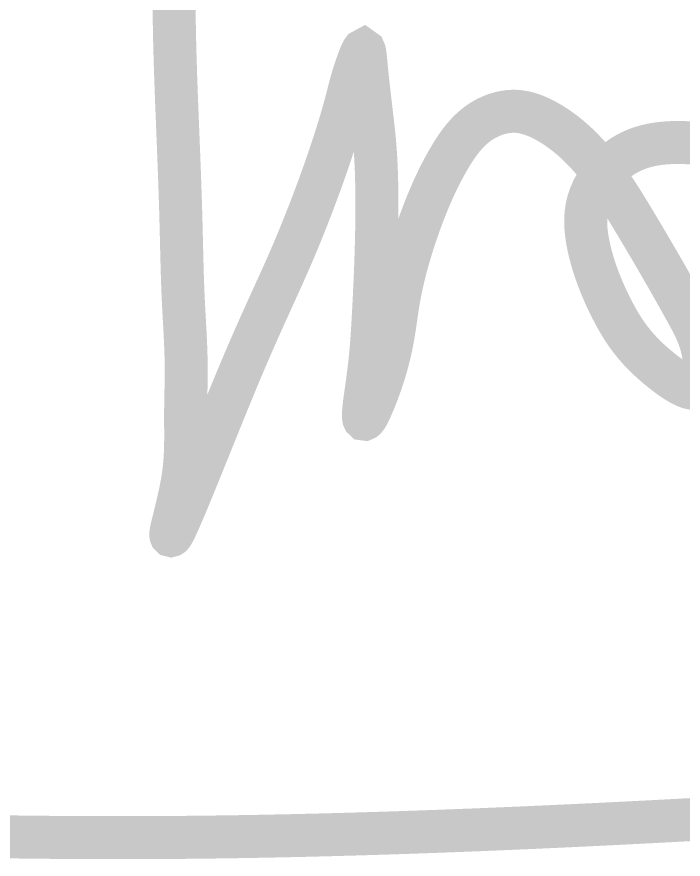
# Model space of a CAD drawing. Header units: millimetres. Extents: x 19378 to 228036, y -611253 to -527887.
# Drawn here: x 143913 to 144734, y -581820 to -580783 of the extents above; entities that cross this region are included whole.
import ezdxf
from ezdxf.enums import TextEntityAlignment as Align

# ---------------------------------------------------------------- set-up
doc = ezdxf.new("R2010")
doc.units = ezdxf.units.MM
doc.header["$MEASUREMENT"] = 0
for name, color, linetype, lineweight in [('ISO', 153, 'Continuous', 13), ('LC ISO', 153, 'Continuous', 13), ('LC Net thay', 7, 'Continuous', 25), ('LC Text1', 3, 'Continuous', 20)]:
    doc.layers.add(name, color=color, linetype=linetype, lineweight=lineweight)
doc.styles.add('Khungten', font='VHAVAN_1.TTF', dxfattribs={"width": 0.9, "height": 5000})
doc.styles.add('Title', font='VHBLACK_1.TTF', dxfattribs={"width": 0.8})

# ---------------------------------------------------------------- blocks, each defined once
blk = doc.blocks.new('Mr. Giang')
at = {"layer": 'LC ISO', "const_width": 50}
for points in [[(1070.586075097532, 783.186456926567), (1070.595811034813, 781.346837280066), (1070.606626464385, 779.5072391408798), (1070.618528374591, 777.6676739677389), (1070.631523753775, 775.8281532194012), (1070.645619590279, 773.9886883546551), (1070.660822872455, 772.1492908322437), (1070.677140588637, 770.309972110927), (1070.694579727175, 768.470743649463), (1070.713147276411, 766.6316169066108), (1070.732850224693, 764.7926033411575), (1070.753695560361, 762.9537144118333), (1070.775690271759, 761.114961577397), (1070.798841347235, 759.2763562966359), (1070.823155775134, 757.4379100283088), (1070.848640543795, 755.599634231145), (1070.875302641564, 753.7615403639336), (1070.903149056791, 751.9236398854312), (1070.932186777812, 750.0859442543838), (1070.962422792972, 748.2484649295643), (1070.993864090626, 746.4112133697445), (1071.026517659102, 744.5742010336562), (1071.065129779749, 742.48564476971), (1071.095486737871, 740.9009381552678), (1071.131793457254, 739.0646967241544), (1071.16929127281, 737.228710560461), (1071.207960801116, 735.3929751310473), (1071.247782658755, 733.5574859027581), (1071.288737462306, 731.7222383424676), (1071.330805828351, 729.8872279170198), (1071.37396837347, 728.0524500932747), (1071.418205714239, 726.2179003380775), (1071.463498467243, 724.3835741183016), (1071.509827249059, 722.5494669007774), (1071.55717267627, 720.7155741523788), (1071.605515365453, 718.8818913399659), (1071.654835933187, 717.0484139303685), (1071.705114996056, 715.2151373904605), (1071.756333170638, 713.3820571870867), (1071.808471073515, 711.5491687871213), (1071.861509321261, 709.7164676573948), (1071.915428530465, 707.8839492647805), (1071.970209317697, 706.0516090761103), (1072.025832299544, 704.2194425582709), (1072.082278092586, 702.3874451781078), (1072.139527313399, 700.555612402452), (1072.197560578567, 698.7239396981909), (1072.256358504671, 696.892422532155), (1072.315901708285, 695.0610563712191), (1072.376170805991, 693.2298366822133), (1072.437146414373, 691.3987589320259), (1072.498809150007, 689.567818587487), (1072.561139629477, 687.7370111154557), (1072.624118469357, 685.9063319827931), (1072.687726286236, 684.0757766563568), (1072.751943696686, 682.2453406029922), (1072.816751317287, 680.415019289545), (1072.882129764625, 678.5848081829024), (1072.948059655274, 676.7547027498961), (1073.01452160582, 674.924698457384), (1073.08149623284, 673.0947907722266), (1073.148964152911, 671.2649751612687), (1073.216905982614, 669.43524709137), (1073.285302338537, 667.6056020294029), (1073.354133837252, 665.7760354421996), (1073.423381095341, 663.9465427966184), (1073.49302472938, 662.1171195595196), (1073.56304535596, 660.287761197761), (1073.633423591648, 658.4584631781897), (1073.704140053032, 656.6292209676637), (1073.775175356693, 654.8000300330425), (1073.846510119208, 652.9708858411857), (1073.918124957152, 651.1417838589241), (1073.990000487115, 649.3127195531456), (1074.062117325673, 647.4836883906805), (1074.134456089402, 645.6546858383886), (1074.206997394887, 643.8257073631439), (1074.279721858709, 641.996748431776), (1074.35261009744, 640.167804511146), (1074.425642727671, 638.3388710681254), (1074.498800365973, 636.5099435695465), (1074.572063628933, 634.6810174822824), (1074.645413133124, 632.8520882731787), (1074.718829495129, 631.0231514090799), (1074.792293331533, 629.1942023568738), (1074.865785258909, 627.3652365833768), (1074.939285893841, 625.5362495554775), (1075.012775852906, 623.7072367400069), (1075.086235752688, 621.8781936038374), (1075.159646209765, 620.0491156138146), (1075.232987840717, 618.2199982367836), (1075.30624126212, 616.3908369396188), (1075.37938709056, 614.561627189164), (1075.433558396687, 613.2048687848576), (1075.525280605547, 610.9030455179984), (1075.59799773226, 609.0736695298781), (1075.67054449534, 607.2442359480806), (1075.742908048596, 605.4147442213061), (1075.815075545819, 603.585193798227), (1075.887034140819, 601.7555841275282), (1075.958770987402, 599.9259146579391), (1076.030273239368, 598.0961848381164), (1076.101528050516, 596.2663941167621), (1076.172522574651, 594.4365419425753), (1076.243243965579, 592.6066277642419), (1076.313679377104, 590.7766510304621), (1076.383815963022, 588.9466111899083), (1076.453640877143, 587.1165076913094), (1076.523141273267, 585.2863399833216), (1076.592304305196, 583.4561075146462), (1076.661117126738, 581.6258097339971), (1076.72956689169, 579.7954460900326), (1076.797640753858, 577.9650160314811), (1076.865325867043, 576.1345190069999), (1076.932609385051, 574.3039544653036), (1076.999478461681, 572.4733218550787), (1077.065920250739, 570.6426206250105), (1077.131921906031, 568.8118502238135), (1077.197470581354, 566.9810101001601), (1077.262553430513, 565.1500997027356), (1077.327157607312, 563.3191184802552), (1077.391270265553, 561.48806588139), (1077.454878559037, 559.6569413548557), (1077.517969641573, 557.8257443493221), (1077.58053066696, 555.9944743134906), (1077.642548789001, 554.1631306960621), (1077.704011161499, 552.3317129457218), (1077.764904938256, 550.5002205111409), (1077.82521727308, 548.6686528410494), (1077.884935319769, 546.8370093841183), (1077.944046232128, 545.0052895890332), (1078.002537163958, 543.1734929045102), (1078.060395269066, 541.3416187792191), (1078.117607701248, 539.5096666618621), (1078.174161614317, 537.6776360011377), (1078.230044162069, 535.8455262457328), (1078.285242498304, 534.0133368443194), (1078.339743776835, 532.1810672456254), (1078.393535151456, 530.3487168983236), (1078.446603775973, 528.5162852510994), (1078.498936804192, 526.6837717526672), (1078.550521389913, 524.851175851699), (1078.601344686941, 523.0184969968943), (1078.651393849075, 521.185734636955), (1078.70065603012, 519.3528882205514), (1078.748988406637, 517.5249145104675), (1078.796781313938, 515.6869427012898), (1078.843697794737, 513.8538525699084), (1078.889933837225, 512.0206962978757), (1078.935555452351, 510.1874833808434), (1078.980628651062, 508.3542233144034), (1079.025219444316, 506.5209255942048), (1079.069393843054, 504.6875997158562), (1079.113217858233, 502.8542551749919), (1079.156757500803, 501.0209014672483), (1079.200078781707, 499.1875480882327), (1079.243247711902, 497.3542045335802), (1079.286330302336, 495.5208802989122), (1079.32939256396, 493.6875848798647), (1079.372500507721, 491.8543277720443), (1079.41572014457, 490.0211184710873), (1079.459117485457, 488.1879664726296), (1079.502758541337, 486.3548812722764), (1079.546709323153, 484.5218723656803), (1079.591035841861, 482.6889492484314), (1079.635804108403, 480.8561214161822), (1079.681080133737, 479.0233983645526), (1079.726929928809, 477.1907895891495), (1079.77341950457, 475.3583045856236), (1079.820614871973, 473.5259528495957), (1079.868582041963, 471.6937438766876), (1079.917387025494, 469.8616871625204), (1079.967095833513, 468.02979220273), (1080.017774476972, 466.198068492923), (1080.069488966821, 464.3665255287501), (1080.122305314006, 462.535172805818), (1080.176289529483, 460.7040198197623), (1080.231507624198, 458.8730760662045), (1080.288025609105, 457.0423510407655), (1080.345909495149, 455.2118542390818), (1080.405225293284, 453.3815951567593), (1080.466039014458, 451.5515832894491), (1080.528416669622, 449.7218281327724), (1080.592424269726, 447.8923391823357), (1080.658127825717, 446.063125933775), (1080.725593348552, 444.2341978827258), (1080.794886849175, 442.4055645247954), (1080.866074338537, 440.5772353556341), (1080.93922182759, 438.7492198708335), (1081.014395327284, 436.9215275660592), (1081.091660848568, 435.0941679369027), (1081.17108440239, 433.2671504790007), (1081.252731999703, 431.4404846879887), (1081.336669651456, 429.6141800594731), (1081.398567414883, 428.2993099953827), (1081.511588186621, 425.9626744236214), (1081.602368835893, 424.1374272207591), (1081.69511003953, 422.3124627129592), (1081.78961747224, 420.4877393193614), (1081.88569680871, 418.6632154590649), (1081.983153723656, 416.8388495512228), (1082.081793891771, 415.0146000149626), (1082.181422987765, 413.1904252693942), (1082.281846686329, 411.3662837336457), (1082.382870662172, 409.5421338268566), (1082.484300589999, 407.7179339681671), (1082.585942144508, 405.8936425766747), (1082.687601000397, 404.0692180715205), (1082.789082832373, 402.2446188718303), (1082.890193315137, 400.4198033967446), (1082.990738123394, 398.5947300653743), (1083.09052293184, 396.7693572968611), (1083.189353415181, 394.943643510316), (1083.287035248117, 393.1175471248796), (1083.383374105352, 391.2910265596781), (1083.478175661585, 389.4640402338231), (1083.571245591518, 387.63654656647), (1083.662389569859, 385.8085039767296), (1083.751413271307, 383.9798708837426), (1083.838122370555, 382.1506057066076), (1083.922322542319, 380.3206668644921), (1084.003819461292, 378.4900127764797), (1084.082418802177, 376.6586018617405), (1084.157926239684, 374.8263925393844), (1084.230147448499, 372.9933432285252), (1084.298888103339, 371.1594123483017), (1084.363953878898, 369.3245583178556), (1084.425150449883, 367.4887395562974), (1084.48228349099, 365.6519144827543), (1084.535158676925, 363.8140415163663), (1084.583581682394, 361.9750790762591), (1084.627358182089, 360.1349855815454), (1084.666293850717, 358.2937194513652), (1084.700194362983, 356.451239104844), (1084.728865393583, 354.607502961109), (1084.752112617223, 352.7624694392853), (1084.774024479813, 350.3450275054157), (1084.781588143824, 349.0683594419683), (1084.787805103497, 347.2193960974397), (1084.788737870421, 345.3694460731695), (1084.784734397616, 343.5187499065548), (1084.77614263809, 341.6675481349816), (1084.763310544864, 339.8160812958624), (1084.746586070949, 337.9645899265959), (1084.726317169367, 336.1133145645951), (1084.702851793131, 334.262495747244), (1084.676537895253, 332.4123740119421), (1084.647723428757, 330.5631898961161), (1084.616756346647, 328.7151839371372), (1084.583984601949, 326.8685966724167), (1084.549756147673, 325.0236686393693), (1084.514418936838, 323.1806403753782), (1084.478320922455, 321.3397524178578), (1084.441810057544, 319.5012453041911), (1084.405234295115, 317.6653595717922), (1084.368941588194, 315.8323357580732), (1084.333279889785, 314.0024144004051), (1084.298597152914, 312.1758360362143), (1084.265241330587, 310.3528412029011), (1084.233560375826, 308.533670437848), (1084.203902241644, 306.7185642784694), (1084.176614881058, 304.9077632621634), (1084.152046247084, 303.1015079263435), (1084.130544292737, 301.3000388083935), (1084.11245697103, 299.5035964457127), (1084.09813223498, 297.7124213757141), (1084.087918037607, 295.926754135796), (1084.084389603327, 295.0138880592547), (1084.080691271696, 292.3724468221907), (1084.082978112117, 290.6030608053745), (1084.088401290539, 288.8380658952218), (1084.096357615329, 287.0768669155743), (1084.106243894842, 285.3188686902471), (1084.117456937437, 283.5634760430833), (1084.129393551471, 281.8100937978828), (1084.141450545304, 280.0581267785033), (1084.153024727298, 278.3069798087438), (1084.163512905808, 276.5560577124484), (1084.172311889188, 274.8047653134317), (1084.178818485806, 273.052507435521), (1084.18242950402, 271.2986889025601), (1084.18254175218, 269.5427145383495), (1084.17855203865, 267.783989166732), (1084.169857171792, 266.0219176115359), (1084.155853959961, 264.2559046965903), (1084.135939211514, 262.4853552456947), (1084.109509734813, 260.7096740827071), (1084.075962338217, 258.9282660314415), (1084.03469383008, 257.1405359157125), (1083.985101018765, 255.3458885593629), (1083.92658071263, 253.5437287862218), (1083.858529720033, 251.7334614201033), (1083.780344849331, 249.9144912848362), (1083.691422908884, 248.0862232042491), (1083.59116070705, 246.248062002171), (1083.478955052194, 244.3994125024296), (1083.354202752667, 242.5396795288404), (1083.216300616827, 240.6682679052466), (1083.064645453042, 238.7845824554611), (1082.898634069657, 236.8880280032999), (1082.717663275043, 234.9780093726193), (1082.521129877554, 233.0539313872341), (1082.308430685546, 231.115198870959), (1082.078962507378, 229.1612166476223), (1081.832122151413, 227.1913895410669), (1081.567306426012, 225.2051223751068), (1081.283912139526, 223.2018199735717), (1080.981336100314, 221.1808871602756), (1080.572569477845, 218.6128868013183), (1080.316371272905, 217.0840084217085), (1079.9543647927, 215.0097026074917), (1079.574478864103, 212.9220045664973), (1079.178242768714, 210.8241184053994), (1078.76718578812, 208.7192482308436), (1078.342837203925, 206.6105981495176), (1077.906726297723, 204.5013722680518), (1077.460382351111, 202.3947746931348), (1077.005334645681, 200.294009531412), (1076.543112463033, 198.2022808895424), (1076.075245084764, 196.1227928741996), (1075.603261792466, 194.0587495920292), (1075.128691867733, 192.0133551497054), (1074.653064592169, 189.9898136538866), (1074.177909247366, 187.9913292112475), (1073.70475511492, 186.0211059284181), (1073.23513147643, 184.0823479120868), (1072.770567613484, 182.1782592688995), (1072.312592807685, 180.3120441055292), (1071.862736340627, 178.4869065286358), (1071.42252749391, 176.7060506448779), (1070.993495549122, 174.9726805609016), (1070.577169787864, 173.290000383395), (1070.175079491734, 171.6612142190172), (1069.788753942323, 170.0895261743987), (1069.419722421233, 168.5781403562425), (1069.069514210054, 167.1302608711793), (1068.739658590385, 165.749091825883), (1068.43168484382, 164.4378373269982), (1068.147122251958, 163.1997014812138), (1067.887500096396, 162.0378883951886), (1067.654347658728, 160.955602175568), (1067.422930459875, 159.8235844376526), (1067.2733688161, 159.0419750361336), (1067.126978379117, 158.2133820139883), (1067.009668888846, 157.4692235398868), (1066.921085476269, 156.808453377647), (1066.860873272376, 156.2300252910423), (1066.82867740815, 155.7328930438906), (1066.82414301458, 155.31601039995), (1066.846915222648, 154.9783311230394), (1066.896639163341, 154.7188089769467), (1066.972959967647, 154.5363977254744), (1067.07552276655, 154.4300511323963), (1067.203972691034, 154.3987229615161), (1067.357954872089, 154.4413669766356), (1067.537114440697, 154.5569369415441), (1067.741096527848, 154.7443866200292), (1067.969546264522, 155.0026697758946), (1068.222108781712, 155.3307401729277), (1068.498429210396, 155.7275515749179), (1068.798152681569, 156.1920577456814), (1069.120924326207, 156.7232124489788), (1069.466389275304, 157.3199694486263), (1069.83419265984, 157.9812825084132), (1070.223979610803, 158.7061053921277), (1070.63539525918, 159.4933918635723), (1071.068084735958, 160.3420956865499), (1071.521693172118, 161.2511706248201), (1071.995865698651, 162.2195704422145), (1072.490247446535, 163.2462489024933), (1073.004483546769, 164.3301597694869), (1073.538219130326, 165.470256806956), (1074.091099328198, 166.6654937787174), (1074.662769271369, 167.9148244485599), (1075.252874090826, 169.2172025802565), (1075.861058917553, 170.5715819376254), (1076.486968882541, 171.9769162844689), (1077.130249116767, 173.4321593845472), (1077.790544751223, 174.9362650016769), (1078.467500916895, 176.4881868996463), (1079.16076274477, 178.0868788422584), (1079.869975365827, 179.7312945932876), (1080.594783911059, 181.4203879165507), (1081.334833511451, 183.1531125758213), (1082.089769297983, 184.9284223349034), (1082.859236401642, 186.7452709575849), (1083.642879953422, 188.6026122076677), (1084.440345084302, 190.499399848941), (1085.251276925268, 192.4345876452082), (1086.075320607309, 194.4071293602566), (1086.912121261407, 196.4159787578605), (1087.761324018549, 198.4600896018524), (1088.622574009724, 200.5384156559904), (1089.495516365915, 202.6499106840927), (1090.379796218105, 204.7935284499335), (1091.275058697287, 206.9682227173291), (1092.180948934439, 209.1729472500545), (1093.097112060555, 211.4066558119114), (1094.023193206613, 213.6683021666893), (1094.958837503602, 215.9568400781905), (1095.90369008251, 218.2712233102033), (1096.85739607432, 220.6104056265164), (1097.81960061002, 222.9733407909321), (1098.789948820597, 225.3589825672536), (1099.768085837028, 227.7662847192409), (1100.753656790309, 230.1942010107251), (1101.746306811422, 232.6416852054801), (1102.745681031354, 235.1076910673089), (1103.751424581092, 237.5911723599996), (1104.763182591614, 240.0910828473415), (1105.780600193915, 242.6063762931365), (1106.803322518978, 245.1360064611877), (1107.830994697786, 247.6789271152694), (1108.863261861327, 250.2340920191841), (1109.899769140588, 252.80045493672), (1110.940161666551, 255.3769696316807), (1111.984084570206, 257.9625898678537), (1113.03118298254, 260.556269409042), (1114.081102034532, 263.1569620190201), (1115.133486857175, 265.7636214616046), (1116.187982581448, 268.3752015005703), (1117.244234338345, 270.9906558997335), (1118.301887258842, 273.6089384228546), (1119.360586473934, 276.2290028337645), (1120.419977114606, 278.8498028962375), (1121.479704311837, 281.4702923740621), (1122.539413196616, 284.0894250310413), (1123.59874889993, 286.7061546309632), (1124.65735655277, 289.3194349376445), (1125.714881286112, 291.9282197148458), (1126.770968230944, 294.5314627263697), (1127.825262518258, 297.1281177360329), (1128.877409279032, 299.7171385075953), (1129.927053644255, 302.2974788048746), (1130.973840744919, 304.8680923916726), (1132.017415712002, 307.4279330317491), (1133.057423676489, 309.9759544889224), (1134.093509769373, 312.5111105269942), (1135.125319121632, 315.0323549097246), (1136.15249686426, 317.5386414009445), (1137.174688128234, 320.0289237644294), (1138.191538044545, 322.5021557639663), (1139.202691744184, 324.9572911633724), (1140.207794358123, 327.3932837264231), (1141.206491017359, 329.8090872169051), (1142.198426852876, 332.2036553986368), (1143.183246995656, 334.5759420353918), (1144.160596576686, 336.9249008909732), (1145.489506803923, 340.1096941652154), (1146.091483763176, 341.5487096359902), (1147.044608310746, 343.8223843870626), (1147.989602085056, 346.0708940556769), (1148.926576831588, 348.2946351761508), (1149.855644295807, 350.4940042827458), (1150.77691622319, 352.6693979097802), (1151.690504359211, 354.8212125915286), (1152.596520449341, 356.9498448622961), (1153.495076239049, 359.0556912563429), (1154.386283473816, 361.1391483080022), (1155.270253899108, 363.2006125515349), (1156.147099260399, 365.2404805212453), (1157.016931303164, 367.2591487514078), (1157.879861772876, 369.257013776342), (1158.736002415002, 371.2344721303085), (1159.585464975023, 373.1919203476251), (1160.428361198407, 375.1297549625531), (1161.264802830626, 377.0483725094116), (1162.094901617159, 378.9481695224894), (1162.91876930347, 380.8295425360475), (1163.736517635039, 382.6928880844193), (1164.548258357336, 384.5386027018652), (1165.354103215829, 386.3670829226758), (1166.154163956002, 388.1787252811681), (1166.948552323314, 389.9739263116047), (1167.737380063251, 391.753082548288), (1168.520758921277, 393.5165905255087), (1169.298800642868, 395.264846777571), (1170.071616973499, 396.9982478387491), (1170.839319658636, 398.7171902433345), (1171.602020443757, 400.4220705256151), (1172.359831074335, 402.1132852198959), (1173.112863295843, 403.7912308604661), (1173.861228853748, 405.456303981602), (1174.605039493533, 407.1089011176061), (1175.344406960661, 408.7494188027696), (1176.079443000606, 410.3782535713675), (1176.810259358847, 411.9958019577174), (1177.536967780852, 413.6024604960955), (1178.2596800121, 415.1986257208052), (1178.978507798054, 416.7846941661077), (1179.69356288419, 418.3610623663222), (1180.404957015984, 419.9281268557229), (1181.112801938908, 421.4862841686142), (1181.817209398437, 423.0359308392856), (1182.518291140038, 424.5774634020277), (1183.216158909186, 426.1112783911149), (1183.910924451355, 427.6377723408515), (1184.602699512017, 429.1573417855273), (1185.291595836645, 430.6703832594466), (1185.977725170711, 432.1772932968698), (1186.661199259686, 433.6784684321162), (1187.342129849048, 435.1743051994601), (1188.020628684268, 436.6652001332059), (1188.696807510817, 438.1515497676289), (1189.37077807417, 439.6337506370333), (1190.0426521198, 441.1121992757086), (1190.712541393174, 442.5872922179307), (1191.380557639769, 444.059425998018), (1192.046812605062, 445.5289971502301), (1192.711418034518, 446.9964022088872), (1193.374485673615, 448.4620377082635), (1194.036127267824, 449.9263001826491), (1194.696454562616, 451.3895861663337), (1195.355579303467, 452.8522921936213), (1196.013613235851, 454.3148147987866), (1196.670668105232, 455.7775505161354), (1197.326855657095, 457.2408958799555), (1197.982287636906, 458.7052474245227), (1198.63707579014, 460.1710016841561), (1199.291331862263, 461.6385551931166), (1199.945167598759, 463.1083044857219), (1200.598694745093, 464.580646096248), (1201.252025046735, 466.05597655897), (1201.905270249171, 467.5346924082202), (1202.55854209786, 469.0171901782605), (1203.211952338283, 470.5038664033795), (1203.865612715909, 471.9951176178823), (1204.519634976209, 473.4913403560438), (1205.174130864664, 474.9929311521822), (1205.829212126737, 476.5002865405589), (1206.484990507906, 478.0138030554775), (1207.141577753644, 479.5338772312426), (1207.799085609419, 481.060905602115), (1208.457625820713, 482.5952847024124), (1209.117310132991, 484.1374110664108), (1209.778250291728, 485.6876812283999), (1210.440558042393, 487.2464917226842), (1211.104345130469, 488.8142390835521), (1212.020443502202, 490.9870440283922), (1212.436796075727, 491.9781058980802), (1213.105554816622, 493.5746330814461), (1213.775909810217, 495.1806943079465), (1214.447769539573, 496.7960770877298), (1215.121042487756, 498.4205689310028), (1215.795637137829, 500.0539573479144), (1216.471461972854, 501.6960298486568), (1217.1484254759, 503.3465739433923), (1217.82643613003, 505.0053771423134), (1218.505402418306, 506.6722269555838), (1219.185232823796, 508.3469108933946), (1219.865835829558, 510.0292164658953), (1220.54711991866, 511.7189311832778), (1221.228993574169, 513.4158425557337), (1221.911365279145, 515.1197380934123), (1222.59414351665, 516.830405306491), (1223.277236769758, 518.5476317051757), (1223.960553521522, 520.271204799602), (1224.644002255013, 522.0009120999755), (1225.32749145329, 523.7365411164599), (1226.010929599425, 525.4778793592316), (1226.694225176476, 527.2247143384692), (1227.377286667509, 528.9768335643503), (1228.060022555591, 530.7340245470521), (1228.742341323782, 532.496074796738), (1229.424151455147, 534.2627718236004), (1230.10536143275, 536.0339031378018), (1230.785879739655, 537.8092562495206), (1231.465614858932, 539.5886186689477), (1232.144475273639, 541.3717779062474), (1232.822369466837, 543.1585214715828), (1233.499205921603, 544.9486368751591), (1234.174893120988, 546.7419116271267), (1234.84933954806, 548.5381332376621), (1235.522453685885, 550.337089216958), (1236.19414401753, 552.1385670751915), (1236.864319026054, 553.942354322526), (1237.532887194523, 555.7482384691248), (1238.199757006003, 557.556007025194), (1238.864836943553, 559.3654475008977), (1239.528035490246, 561.1763474064119), (1240.189261129138, 562.9884942519013), (1240.848422343299, 564.8016755475569), (1241.505427615788, 566.6156788035426), (1242.16018542967, 568.4302915300507), (1242.812604268012, 570.2453012372287), (1243.462592613879, 572.0604954352837), (1244.110058950333, 573.8756616343792), (1244.754911760437, 575.6905873446929), (1245.39705952726, 577.5050600764016), (1246.036410733862, 579.3188673396689), (1246.672873863306, 581.1317966446873), (1247.306357398658, 582.9436355016198), (1247.936769822988, 584.7541714206573), (1248.564019619349, 586.5631919119501), (1249.188015270814, 588.3704844857041), (1249.808665260444, 590.1758366520821), (1250.425878071301, 591.9790359212625), (1251.039562186455, 593.7798698034073), (1251.649626088967, 595.5781258087095), (1252.255978261899, 597.3735914473318), (1252.858527188318, 599.1660542294671), (1253.457181351291, 600.9553016652915), (1254.051849233873, 602.7411212649554), (1254.642439319134, 604.5233005386503), (1255.228860090145, 606.3016269965669), (1255.811020029957, 608.0758881488559), (1256.388827621644, 609.8458715057081), (1256.962191348266, 611.6113645773016), (1257.531019692888, 613.3721548737994), (1258.095221138574, 615.1280299053792), (1258.654704168388, 616.8787771822333), (1259.209377265396, 618.6241842145239), (1259.759148912661, 620.3640385124299), (1260.303927593249, 622.0981275861277), (1260.843621790216, 623.826238945782), (1261.378139986639, 625.5481601015977), (1261.907390665576, 627.2636785637239), (1262.431282310085, 628.9725818423394), (1262.949723403241, 630.6746574476347), (1263.462622428102, 632.3696928897739), (1263.969887867735, 634.057475678934), (1264.471428205201, 635.7377933252933), (1264.967151923566, 637.4104333390292), (1265.456967505896, 639.0751832303188), (1265.940783435251, 640.7318305093258), (1266.418508194698, 642.3801626862423), (1266.890050267304, 644.0199672712452), (1267.355318136128, 645.6510317744987), (1267.814220284236, 647.2731437061798), (1268.266665194693, 648.8860905764659), (1268.712561350563, 650.4896598955352), (1269.151817234909, 652.0836391735647), (1269.5843413308, 653.6678159207322), (1270.010042121295, 655.2419776472154), (1270.428828089459, 656.8059118631777), (1270.840607718354, 658.3594060787971), (1271.245289491051, 659.9022478042641), (1271.467831668508, 660.7578618616083), (1272.033955171572, 662.9567348541632), (1272.420502024286, 664.4725548890551), (1272.804281698919, 665.9847398242753), (1273.187125698388, 667.4962983512692), (1273.570865525612, 669.0102391615128), (1273.957332683495, 670.5295709464242), (1274.348358674963, 672.0573023974775), (1274.74577500293, 673.5964422061052), (1275.151413170308, 675.1499990637676), (1275.567104680017, 676.7209816619113), (1275.994681034967, 678.3123986919832), (1276.435973738083, 679.9272588454428), (1276.89281429227, 681.568570813738), (1277.36703420045, 683.2393432882993), (1277.86046496554, 684.9425849606021), (1278.37493809045, 686.6813045220792), (1278.912285078101, 688.4585106641905), (1279.474337431408, 690.2772120783823), (1280.062926653278, 692.1404174560873), (1280.67988424664, 694.0511354887947), (1281.327041714402, 696.0123748679216), (1282.006230559479, 698.0271442849148), (1282.719282284789, 700.0984524312496), (1283.468028393245, 702.2293079983579), (1284.25430038777, 704.4227196776997), (1285.079929771275, 706.6816961607215), (1285.816942958536, 708.6634021497657), (1286.849465114235, 711.370731839733), (1287.764552646405, 713.6351039358794), (1288.665488059351, 715.655484758189), (1289.525763678864, 717.2850754532351), (1290.318871830729, 718.3770771676197), (1291.066979554254, 718.7835255669281), (1291.603537397295, 718.3986657198052), (1292.084138552311, 717.298632957576), (1292.479119758562, 715.62348847044), (1292.80749581971, 713.5121489990099), (1293.088281539419, 711.1035312839267), (1293.454442857556, 707.3162109411753), (1293.582666625868, 705.9466464710733), (1293.823850154379, 703.399577042381), (1294.064316670327, 700.8967662554796), (1294.304011646981, 698.4372235953028), (1294.542880557633, 696.0199585468088), (1294.780868875554, 693.643980594901), (1295.017922074031, 691.308299224554), (1295.253985626341, 689.0119239206997), (1295.489005005764, 686.753864168269), (1295.722925685578, 684.5331294522084), (1295.955693139066, 682.3487292574487), (1296.187252839505, 680.199673068937), (1296.417550260184, 678.0849703716174), (1296.646530874373, 676.0036306504373), (1296.874140155358, 673.9546633903128), (1297.100323576413, 671.9370780761906), (1297.325026610825, 669.9498841930306), (1297.548194731869, 667.9920912257498), (1297.769773412829, 666.0627086592942), (1297.989708126983, 664.1607459786098), (1298.207944347614, 662.2852126686271), (1298.424427547995, 660.4351182142941), (1298.639103201414, 658.609472100555), (1298.851916781152, 656.8072838123408), (1299.062813760477, 655.0275628345853), (1299.271739612682, 653.2693186522465), (1299.478639811041, 651.5315607502425), (1299.683459828838, 649.8132986135333), (1299.886145139349, 648.1135417270509), (1300.086641215857, 646.4312995757407), (1300.284893531638, 644.7655816445344), (1300.480847559977, 643.1153974183635), (1300.674448774153, 641.4797563821876), (1300.865642647446, 639.857668020939), (1301.054374653134, 638.2481418195491), (1301.2405902645, 636.6501872629779), (1301.42423495482, 635.062813836143), (1301.60525419738, 633.4850310240042), (1301.783593465455, 631.9158483114784), (1301.95919823233, 630.3542751835262), (1302.132013971277, 628.7993211250798), (1302.301986155583, 627.2499956210695), (1302.46906025853, 625.7053081564557), (1302.633181753395, 624.1642682161705), (1302.794296113455, 622.6258852851452), (1302.952348811996, 621.0891688483252), (1303.107285322291, 619.5531283906428), (1303.259051117627, 618.0167733970579), (1303.40759167128, 616.4791133524873), (1303.552852456533, 614.9391577418919), (1303.694778946663, 613.3959160502027), (1303.833316614953, 611.8483977623512), (1303.96841093468, 610.2956123632837), (1304.10000737913, 608.7365693379452), (1304.228051421577, 607.1702781712681), (1304.352488535301, 605.5957483481984), (1304.473264193584, 604.0119893536671), (1304.633657635574, 601.8117146123911), (1304.703616591495, 600.8128695225096), (1304.813140307128, 599.196280053379), (1304.91892855467, 597.5684343376074), (1305.021015675721, 595.9295352381669), (1305.119436011899, 594.279785618086), (1305.214223904809, 592.6193883403807), (1305.30541369606, 590.9485462680213), (1305.393039727258, 589.2674622640241), (1305.477136340018, 587.5763391914033), (1305.557737875945, 585.8753799131448), (1305.634878676648, 584.1647872922642), (1305.708593083742, 582.4447641917752), (1305.778915438823, 580.7155134746513), (1305.845880083512, 578.9772380039203), (1305.909521359416, 577.2301406425829), (1305.969873608143, 575.4744242536397), (1306.026971171297, 573.7102917000921), (1306.080848390499, 571.9379458449532), (1306.131539607343, 570.157589551211), (1306.179079163445, 568.3694256818649), (1306.22350140042, 566.5736570999438), (1306.264840659867, 564.7704866684353), (1306.303131283403, 562.9601172503526), (1306.33840761263, 561.1427517086831), (1306.370703989161, 559.3185929064414), (1306.400054754608, 557.4878437066416), (1306.426494250575, 555.6507069722559), (1306.450056818671, 553.8073855663288), (1306.470776800505, 551.9580823518165), (1306.488688537693, 550.1030001917625), (1306.503826371834, 548.2423419491543), (1306.516224644544, 546.3763104870059), (1306.525917697429, 544.5051086683031), (1306.5329398721, 542.628939356061), (1306.537325510162, 540.7480054132807), (1306.539108953232, 538.8625097029762), (1306.538324542908, 536.9726550881198), (1306.535006620808, 535.0786444317554), (1306.529189528538, 533.1806805968533), (1306.520907607706, 531.2789664464448), (1306.510195199922, 529.3737048435148), (1306.497086646797, 527.465098651078), (1306.481616289934, 525.5533507321215), (1306.463818470948, 523.6386639496593), (1306.443727531447, 521.7212411667067), (1306.421377813041, 519.8012852462491), (1306.396803657333, 517.8789990513028), (1306.370039405938, 515.9545854448522), (1306.341119400463, 514.0282472899282), (1306.310077982517, 512.1001874495162), (1306.276949493709, 510.1706087866161), (1306.24176827565, 508.239714164258), (1306.204568669947, 506.3077064454131), (1306.165385018204, 504.3747884930974), (1306.124251662041, 502.4411631703242), (1306.08120294306, 500.5070333400805), (1306.036273202871, 498.5726018653808), (1305.989496783087, 496.6380716092401), (1305.940908025309, 494.7036454346307), (1305.890541271153, 492.7695262045811), (1305.838430862225, 490.8359167820922), (1305.784611140131, 488.9030200301502), (1305.729116446489, 486.9710388117838), (1305.671981122898, 485.04017598998), (1305.613239510974, 483.1106344277382), (1305.552925952325, 481.1826169880887), (1305.491074788556, 479.2563265340027), (1305.42772036128, 477.3319659285096), (1305.362897012102, 475.4097380345809), (1305.296639082637, 473.4898457152606), (1305.228980914492, 471.5724918335198), (1305.159956849273, 469.6578792523888), (1305.08960122859, 467.7462108348531), (1305.017948394056, 465.8376894439126), (1304.945032687272, 463.9325179425838), (1304.870888449857, 462.0308991938654), (1304.795550023412, 460.133036060759), (1304.719051749548, 458.239131406265), (1304.641427969876, 456.3493880933981), (1304.562713026003, 454.4640089851589), (1304.482941259544, 452.5831969445472), (1304.402147012098, 450.7071548345646), (1304.32036462528, 448.836085518211), (1304.237628440698, 446.9701918585017), (1304.153972799961, 445.1096767184364), (1304.069432044682, 443.2547429610158), (1303.984040516463, 441.4055934492558), (1303.897832556918, 439.5624310461412), (1303.810842507649, 437.7254586146736), (1303.723104710277, 435.8948790178811), (1303.634653506402, 434.070895118751), (1303.545523237635, 432.2537097802829), (1303.455748245585, 430.4435258654924), (1303.365362871861, 428.6405462373648), (1303.274401458074, 426.84497375893), (1303.182898345831, 425.0570112931739), (1303.09088787674, 423.2768617030972), (1302.998404392415, 421.5047278517288), (1302.905482234461, 419.7408126020405), (1302.812155744484, 417.9853188170478), (1302.718459264098, 416.2384493597502), (1302.624427134911, 414.5004070931634), (1302.530093698534, 412.7713948802872), (1302.435493296569, 411.0516155841232), (1302.340660270634, 409.3412720676705), (1302.245628962332, 407.6405671939303), (1302.150433713272, 405.9497038259179), (1302.055108865067, 404.2688848266331), (1301.959688759325, 402.5983130590764), (1301.834451345365, 400.4231086946368), (1301.768680371332, 399.2886253967538), (1301.672908645817, 397.6486747096519), (1301.576565162039, 396.01676234338), (1301.479320688094, 394.3913022984303), (1301.38084599208, 392.7707085752949), (1301.280811842097, 391.1533951744804), (1301.178889006244, 389.5377760965075), (1301.074748252618, 387.9222653418543), (1300.968060349317, 386.3052769110273), (1300.858496064444, 384.6852248045325), (1300.745726166094, 383.060523022892), (1300.62942142237, 381.4295855665673), (1300.509252601369, 379.7908264360951), (1300.384890471185, 378.1426596319531), (1300.256005799927, 376.483499154661), (1300.122269355684, 374.8117590047124), (1299.983351906555, 373.1258531825994), (1299.838924220649, 371.4241956888559), (1299.688657066056, 369.7052005239461), (1299.532221210877, 367.9672816883908), (1299.369287423212, 366.2088531826969), (1299.199526471157, 364.4283290073564), (1299.022609122815, 362.6241231628752), (1298.83820614628, 360.794649649746), (1298.645988309657, 358.9383224684894), (1298.445626381039, 357.053555619598), (1298.236791128527, 355.1387631035634), (1298.019153320219, 353.1923589209072), (1297.792383724216, 351.2127570721061), (1297.556153108614, 349.1983715576819), (1297.310132241514, 347.147616378141), (1297.053991891015, 345.0589055339752), (1296.787402825216, 342.9306530256763), (1296.510035812212, 340.7612728537665), (1296.221561620107, 338.5491790187365), (1295.921651016997, 336.2927855210938), (1295.609974770981, 333.9905063613297), (1295.312334047781, 331.8289049358461), (1294.950818927044, 329.2449102054621), (1294.606855070955, 326.8136818170522), (1294.257850915002, 324.3596257529499), (1293.907344970583, 321.895296215287), (1293.55887574912, 319.4332474062501), (1293.215981762026, 316.9860335279834), (1292.882201520719, 314.5662087826592), (1292.561073536603, 312.1863273724233), (1292.256136321105, 309.8589434994615), (1291.970928385625, 307.5966113659049), (1291.708988241587, 305.4118851739401), (1291.473854400402, 303.3173191257114), (1291.269065373477, 301.3254674233783), (1291.098159672236, 299.4488842691127), (1290.96467580809, 297.7001238650734), (1290.872152292449, 296.0917404134051), (1290.82412763673, 294.6362881162951), (1290.824140352347, 293.3463211758873), (1290.875728950711, 292.2343937943407), (1290.98243194324, 291.3130601738133), (1291.147787841345, 290.5948745164934), (1291.375335156437, 290.0923910244961), (1291.646565333059, 289.8292950166468), (1292.029640182165, 289.7799416556641), (1292.455488365237, 289.9697986872535), (1292.942215559689, 290.376607758338), (1293.48588076531, 290.9892428647937), (1294.082542981879, 291.7965780025276), (1294.728261209187, 292.7874871674446), (1295.419094447011, 293.9508443554525), (1296.151101695143, 295.2755235624267), (1296.92034195336, 296.7503987842744), (1297.722874221454, 298.3643440169003), (1298.554757499202, 300.1062332561976), (1299.412050786393, 301.9649404980566), (1300.290813082815, 303.9293397383979), (1301.187103388249, 305.9883049730986), (1302.096980702477, 308.1307101980798), (1303.016504025289, 310.3454294092178), (1303.941732356465, 312.621336602419), (1304.86872469579, 314.9473057735898), (1305.793540043052, 317.312210918621), (1306.712237398032, 319.7049260334045), (1307.62087576052, 322.1143251138456), (1308.515514130294, 324.5292821558517), (1309.392211507143, 326.9386711553132), (1310.247026890847, 329.3313661081224), (1310.786369528012, 330.8647098784575), (1311.877154073351, 334.0270909711925), (1312.650795992058, 336.3239046606365), (1313.397653505446, 338.5875580772652), (1314.118401170512, 340.8188396825857), (1314.813713544255, 343.018537938119), (1315.484265183671, 345.187441305387), (1316.130730645761, 347.3263382458959), (1316.75378448752, 349.4360172211672), (1317.354101265944, 351.5172666927227), (1317.932355538037, 353.570875122083), (1318.489221860788, 355.5976309707411), (1319.025374791198, 357.5983227002332), (1319.541488886265, 359.5737387720654), (1320.038238702986, 361.5246676477591), (1320.516298798358, 363.4518977888217), (1320.976343729383, 365.3562176567883), (1321.419048053053, 367.2384157131662), (1321.845086326367, 369.0992804194625), (1322.255133106326, 370.9396002372123), (1322.649862949921, 372.760163627909), (1323.029950414154, 374.5617590530729), (1323.396070056021, 376.3451749742406), (1323.748896432523, 378.1111998529186), (1324.089104100651, 379.8606221506141), (1324.417367617407, 381.5942303288481), (1324.734361539786, 383.3128128491426), (1325.040760424788, 385.0171581730037), (1325.337238829415, 386.7080547619667), (1325.624471310654, 388.3862910775254), (1325.903132425506, 390.0526555812008), (1326.173896730973, 391.7079367345135), (1326.43743878405, 393.3529229989854), (1326.694433141734, 394.9884028361379), (1326.945554361019, 396.6151647074637), (1327.19147699891, 398.2339970744976), (1327.432875612403, 399.845688398747), (1327.67042475849, 401.4510271417335), (1327.90479899417, 403.0508017649639), (1328.136672876446, 404.6458007299739), (1328.366720962309, 406.2368124982707), (1328.595617808761, 407.8246255313606), (1328.824037972797, 409.4100282907651), (1329.052656011417, 410.9938092380056), (1329.282146481617, 412.5767568346037), (1329.513183940394, 414.159659542066), (1329.746442944744, 415.7433058218995), (1329.98259805167, 417.3284841356399), (1330.222323818164, 418.9159829447941), (1330.466294801224, 420.5065907108842), (1330.715185557852, 422.1010958954155), (1330.969670645042, 423.7002869599105), (1331.230424619792, 425.3049523658903), (1331.498122039096, 426.9158805748623), (1331.77343745996, 428.5338600483464), (1332.057045439374, 430.1596792478656), (1332.283615260202, 431.4291367500354), (1332.651601684609, 433.4376708564039), (1332.962955065649, 435.0901388534045), (1333.283580663522, 436.7512677249569), (1333.613379889973, 438.4207965052549), (1333.952254156753, 440.0984642284916), (1334.30010487561, 441.7840099288454), (1334.656833458291, 443.477172640495), (1335.022341316552, 445.1776913976623), (1335.396529862132, 446.8853052345125), (1335.779300506783, 448.5997531852379), (1336.170554662253, 450.3207742840175), (1336.570193740297, 452.0481075650583), (1336.978119152654, 453.7814920625401), (1337.394232311081, 455.5206668106549), (1337.818434627322, 457.2653708435967), (1338.250627513126, 459.0153431955443), (1338.690712380241, 460.7703229006756), (1339.138590640419, 462.5300489932133), (1339.594163705408, 464.2942605073065), (1340.057332986951, 466.0626964771785), (1340.527999896807, 467.8350959370066), (1341.006065846716, 469.6111979209556), (1341.491432248427, 471.3907414632483), (1341.984000513695, 473.1734655980621), (1342.48367205426, 474.9591093595772), (1342.990348281879, 476.7474117819997), (1343.503930608294, 478.538111899495), (1344.024320445261, 480.3309487462696), (1344.551419204521, 482.1256613565032), (1345.085128297828, 483.9219887643883), (1345.625349136927, 485.7196700041185), (1346.171983133571, 487.5184441098867), (1346.724931699504, 489.3180501158573), (1347.284096246478, 491.1182270562378), (1347.849378186238, 492.9187139652216), (1348.420678930536, 494.7192498769727), (1348.997899891121, 496.5195738257129), (1349.580942479739, 498.319424845607), (1350.169708108141, 500.1185419708624), (1350.764098188074, 501.9166642356432), (1351.364014131287, 503.7135306741572), (1351.969357349526, 505.5088803205835), (1352.580029254551, 507.3024522091282), (1353.195931258096, 509.0939853739573), (1353.816964771914, 510.8832188492636), (1354.44303120776, 512.6698916692535), (1355.074031977381, 514.4537428681065), (1355.709868492517, 516.2345114800021), (1356.350442164925, 518.0119365391323), (1356.995654406351, 519.7857570796905), (1357.645406628544, 521.5557121358704), (1358.299600243255, 523.32154074185), (1358.958136662224, 525.0829819318233), (1359.620917297212, 526.8397747399822), (1360.28784355996, 528.5916582005065), (1360.958816862218, 530.3383713475887), (1361.514904924293, 531.7741961950017), (1362.312581577075, 533.8153376017315), (1362.995485285199, 535.5454798324918), (1363.682614826324, 537.2701691667437), (1364.374135048717, 538.9894945474605), (1365.070210800638, 540.7035449176169), (1365.771006930353, 542.4124092201864), (1366.476688286126, 544.1161763981431), (1367.18741971622, 545.8149353944759), (1367.903366068899, 547.5087751521439), (1368.624692192426, 549.1977846141365), (1369.351562935067, 550.8820527234268), (1370.084143145084, 552.561668422989), (1370.822597670745, 554.236720655797), (1371.567091360305, 555.907298364826), (1372.317789062033, 557.5734904930489), (1373.074855624196, 559.2353859834545), (1373.838455895052, 560.8930737790174), (1374.60875472287, 562.546642822696), (1375.385916955909, 564.1961820574804), (1376.170107442437, 565.8417804263579), (1376.961491030714, 567.4835268722738), (1377.760232569008, 569.1215103382312), (1378.566496905576, 570.7558197671908), (1379.380448888691, 572.3865441021392), (1380.20225336661, 574.0137722860518), (1381.032075187601, 575.6375932618871), (1381.870079199922, 577.2580959726349), (1382.716430251846, 578.8753693612828), (1383.571293191628, 580.4895023707909), (1384.434832867534, 582.1005839441332), (1385.307214127831, 583.7087030242828), (1386.18860182078, 585.3139485542445), (1387.079160794648, 586.9164094769617), (1387.979055897695, 588.5161747354236), (1388.888451978183, 590.1133332726054), (1390.108841340433, 592.2266045221827), (1390.736432650539, 593.300129254508), (1391.675695298223, 594.8891902822395), (1392.625975882851, 596.474143470643), (1393.587951405357, 598.0539687977648), (1394.562298866656, 599.6276462415956), (1395.54969526768, 601.194155780197), (1396.550817609355, 602.752477391572), (1397.566342892608, 604.3015910537686), (1398.596948118362, 605.8404767448053), (1399.643310287541, 607.368114442686), (1400.70610640108, 608.8834841254861), (1401.786013459895, 610.3855657711817), (1402.883708464919, 611.8733393578339), (1403.999868417078, 613.3457848634612), (1405.135170317291, 614.8018822660822), (1406.290291166488, 616.2406115437448), (1407.465907965598, 617.6609526744514), (1408.662697715542, 619.0618856362364), (1409.881337417251, 620.4423904071314), (1411.12250407165, 621.8014469651696), (1412.386874679663, 623.13803528837), (1413.67512624221, 624.4511353547512), (1414.987935760231, 625.7397271423588), (1416.325980234642, 627.002790629213), (1417.689936666374, 628.2393057933309), (1419.080482056346, 629.448252612747), (1420.498293405493, 630.6286110654919), (1421.944047714735, 631.7793611295854), (1423.418421985003, 632.899482783075), (1425.022271990478, 634.0585794001431), (1426.455451433296, 635.0437455431761), (1428.017486999127, 636.0657418860706), (1429.606764211878, 637.0528129107738), (1431.221847267811, 638.0038264900563), (1432.861300363193, 638.9176504967172), (1434.52368769429, 639.7931528035408), (1436.207573457368, 640.6292012832967), (1437.911521848688, 641.424663808785), (1439.634097064519, 642.17840825279), (1441.373863301127, 642.8893024880958), (1443.129384754776, 643.556214387487), (1444.899225621733, 644.1780118237632), (1446.681950098255, 644.7535626696802), (1448.476122380617, 645.2817347980363), (1450.28030666508, 645.7613960816309), (1452.093067147911, 646.1914143932345), (1453.912968025377, 646.5706576056448), (1455.738573493738, 646.8979935916338), (1457.568447749262, 647.1722902239997), (1459.401154988215, 647.3924153755122), (1461.235259406863, 647.5572369189708), (1463.069325201468, 647.6656227271599), (1464.901916568298, 647.71644067285), (1467.343186799294, 647.6926093800114), (1468.556983811603, 647.6409909181898), (1470.377286126068, 647.5144631411551), (1472.192101875325, 647.3308091376637), (1474.001034786814, 647.0918814074387), (1475.803688587977, 646.799532450216), (1477.599667006251, 646.4556147656906), (1479.38857376908, 646.0619808535987), (1481.170012603898, 645.6204832136639), (1482.943587238147, 645.132974345594), (1484.708901399269, 644.6013067491265), (1486.465558814698, 644.0273329239546), (1488.213163211879, 643.4129053698307), (1489.95131831825, 642.7598765864627), (1491.679627861249, 642.0700990735584), (1493.397695568318, 641.3454253308557), (1495.105125166891, 640.5877078580631), (1496.801520384414, 639.7987991549026), (1498.486484948326, 638.9805517211114), (1500.159622586065, 638.1348180563832), (1501.820537025072, 637.2634506604702), (1503.468831992781, 636.3683020330664), (1505.104111216637, 635.4512246738936), (1506.72597842408, 634.5140710826897), (1508.97377235104, 633.1715714003751), (1509.927911767358, 632.586885546604), (1511.507526116733, 631.5995456168773), (1513.073036407149, 630.5968846622122), (1514.6246046229, 629.5790956341384), (1516.162392748261, 628.5463714841876), (1517.686562767531, 627.4989051639043), (1519.197276664986, 626.4368896248054), (1520.694696424923, 625.3605178184498), (1522.178984031619, 624.2699826963546), (1523.650301469365, 623.1654772100501), (1525.108810722445, 622.0471943110822), (1526.554673775147, 620.9153269509809), (1527.988052611754, 619.7700680812777), (1529.409109216558, 618.6116106535026), (1530.818005573843, 617.4401476192161), (1532.214903667896, 616.2558719299191), (1533.599965483002, 615.0589765371724), (1534.973353003449, 613.8496543924912), (1536.335228213522, 612.6280984474215), (1537.685753097508, 611.394501653479), (1539.025089639694, 610.1490569622242), (1540.353399824366, 608.8919573251874), (1541.670845635813, 607.6233956938845), (1542.977589058313, 606.3435650198624), (1544.273792076165, 605.0526582546638), (1545.559616673647, 603.7508683498068), (1546.835224835043, 602.4383882568225), (1548.100778544649, 601.1154109272686), (1549.356439786742, 599.7821293126638), (1550.602370545614, 598.4387363645371), (1551.838732805549, 597.0854250344346), (1553.065688550837, 595.7223882738865), (1554.28339976576, 594.3498190344242), (1555.492028434605, 592.967910267593), (1556.69173654166, 591.5768549249083), (1557.882686071212, 590.1768459579162), (1559.065039007549, 588.7680763181611), (1560.238957334951, 587.3507389571605), (1561.404603037712, 585.9250268264586), (1562.56213810011, 584.4911328775729), (1563.711724506441, 583.0492500620612), (1564.853524240984, 581.5995713314414), (1565.987699288028, 580.1422896372585), (1567.114411631863, 578.6775979310423), (1568.233823256769, 577.2056891643249), (1569.346096147035, 575.7267562886514), (1570.451392286948, 574.2409922555369), (1571.549873660797, 572.748590016542), (1572.641702252864, 571.2497425231684), (1573.727040047436, 569.7446427269763), (1574.806049028802, 568.2334835794809), (1575.878891181246, 566.716458032243), (1576.945728489058, 565.1937590367779), (1578.00672293652, 563.6655795446172), (1579.06203650792, 562.1321125073059), (1580.111831187545, 560.5935508763603), (1581.156268959682, 559.0500876033398), (1582.195511808616, 557.5019156397759), (1583.229721718633, 555.9492279371843), (1584.259060674022, 554.3922174471104), (1585.283690659069, 552.8310771210846), (1586.30377365806, 551.2659999106525), (1587.319471655277, 549.6971787673308), (1588.330946635013, 548.1248066426642), (1589.338360581551, 546.5490764881833), (1590.341875479176, 544.9701812554347), (1591.341653312182, 543.388313895947), (1592.337856064843, 541.8036673612385), (1593.330645721457, 540.2164346028676), (1594.320184266306, 538.6268085723509), (1595.306633683673, 537.0349822212197), (1596.290155957851, 535.4411485010332), (1597.270913073124, 533.8455003633078), (1598.249067013777, 532.2482307595744), (1599.224779764093, 530.6495326413783), (1600.198213308365, 529.0495989602357), (1601.169529630879, 527.4486226677059), (1602.138890715919, 525.8467967153202), (1603.106458547769, 524.2443140545952), (1604.072395110721, 522.6413676370753), (1605.036862389057, 521.0381504142917), (1605.926793630472, 519.5568221229369), (1606.962000939723, 517.8316389669209), (1607.922809191562, 516.2285420870564), (1608.882435312479, 514.6255823968484), (1609.840867505131, 513.0227776077747), (1610.798093972176, 511.4201454313425), (1611.75410291627, 509.8177035790298), (1612.70888254007, 508.2154697623295), (1613.662421046234, 506.6134616927341), (1614.61470663741, 505.0116970817231), (1615.565727516267, 503.4101936408164), (1616.515471885451, 501.8089690814643), (1617.463927947621, 500.2080411151887), (1618.411083905436, 498.6074274534675), (1619.356927961547, 497.0071458077941), (1620.301448318615, 495.4072138896457), (1621.244633179292, 493.8076494105306), (1622.186470746241, 492.2084700819404), (1623.126949222116, 490.609693615354), (1624.066056809567, 489.0113377222648), (1625.003781711258, 487.413420114179), (1625.940112129841, 485.8159585025609), (1626.875036267973, 484.218970598918), (1627.808542328312, 482.6224741147274), (1628.740618513511, 481.0264867614978), (1629.671253026228, 479.4310262507071), (1630.600434069122, 477.8361102938472), (1631.528149844845, 476.2417566024117), (1632.454388556055, 474.6479828878933), (1633.379138405411, 473.0548068617694), (1634.302387595562, 471.4622462355489), (1635.224124329176, 469.8703187207227), (1636.144336808895, 468.2790420287561), (1637.063013237386, 466.6884338711553), (1637.980141817301, 465.0985119594283), (1638.895710751298, 463.5092940050383), (1639.809708242029, 461.9207977194787), (1640.722122492154, 460.3330408142562), (1641.632941704335, 458.7460410008632), (1642.542154081217, 457.1598159907646), (1643.44974782546, 455.5743834954671), (1644.355711139725, 453.9897612264631), (1645.260032226665, 452.4059668952456), (1646.162699288933, 450.8230182132934), (1647.063700529191, 449.2409328920983), (1647.963024150091, 447.6597286431685), (1648.860658354294, 446.0794231779813), (1649.756591344451, 444.5000342080156), (1650.650811323223, 442.9215794447785), (1651.543306493263, 441.3440765997628), (1652.434065057226, 439.767543384447), (1653.323075217772, 438.1919975103382), (1654.210325177557, 436.6174566888995), (1655.095803139233, 435.0439386316391), (1655.979497305462, 433.4714610500641), (1656.861395878896, 431.9000416556231), (1657.741487062193, 430.3296981598533), (1658.61975905801, 428.760448274203), (1659.496200068999, 427.1923097101952), (1660.370798297826, 425.6253001793062), (1661.243541947134, 424.0594373930164), (1662.114419219591, 422.4947390628463), (1662.983418317845, 420.9312229002456), (1663.850527444562, 419.3689066167498), (1664.715734802384, 417.8078079238099), (1665.579028593982, 416.2479445329457), (1666.714209776401, 414.1934126199679), (1667.299767563013, 413.1319416083433), (1668.156398795847, 411.5751490692816), (1669.009134714617, 410.0179775957045), (1669.856813127312, 408.4594428565308), (1670.698271841904, 406.898560520652), (1671.53234866637, 405.3343462569596), (1672.357881408688, 403.7658157343444), (1673.173707876838, 402.1919846217115), (1673.978665878797, 400.6118685879518), (1674.771593222541, 399.0244833019714), (1675.551327716044, 397.4288444326471), (1676.316707167289, 395.8239676488689), (1677.066569384249, 394.2088686195581), (1677.799752174907, 392.5825630136046), (1678.515093347236, 390.9440664999001), (1679.211430709212, 389.2923947473212), (1679.887602068819, 387.6265634248018), (1680.542445234028, 385.9455882012044), (1681.174798012817, 384.2484847454348), (1681.783498213169, 382.534268726398), (1682.367383643055, 380.8019558129707), (1682.925292110458, 379.0505616740726), (1683.45606142335, 377.2791019785811), (1683.958529389711, 375.4865923954013), (1684.431533817518, 373.6720485934241), (1684.873912514749, 371.8344862415406), (1685.284503289386, 369.9729210086556), (1685.662143949397, 368.0863685636618), (1686.005672302764, 366.173844575449), (1686.313926157467, 364.234364712923), (1686.585743321481, 362.2669446449747), (1686.819961602783, 360.2706000404955), (1687.015418809347, 358.2443465683765), (1687.170952749159, 356.1871998975373), (1687.295685843655, 353.8603755561825), (1687.357231378094, 351.9782428984325), (1687.382824979758, 349.8393588608556), (1687.357835177313, 347.6973204432222), (1687.277914349826, 345.5679285255692), (1687.138714876349, 343.466983987921), (1686.935889135944, 341.4102877103147), (1686.665089507676, 339.4136405728019), (1686.321968370595, 337.4928434553927), (1685.902178103765, 335.6636972381386), (1685.401371086244, 333.9420028010628), (1684.815199697092, 332.3435610242034), (1684.139316315368, 330.8841727875979), (1683.369373320137, 329.5796389712835), (1682.501023090448, 328.4457604552845), (1681.914527889183, 327.838407212345), (1680.456160767978, 326.742609569184), (1679.284813883684, 326.1720398374735), (1678.021712935886, 325.7782589825484), (1676.672598847597, 325.5531217480709), (1675.243212541811, 325.488482877706), (1673.739294941543, 325.5761971151008), (1672.166586969797, 325.8081192039338), (1670.530829549574, 326.1761038878396), (1668.837763603881, 326.6720059104812), (1667.093130055724, 327.287680015537), (1665.302669828113, 328.0149809466545), (1663.472123844047, 328.8457634474834), (1661.607233026535, 329.7718822617015), (1659.713738298585, 330.7851921329569), (1657.797380583198, 331.8775478049139), (1655.863900803383, 333.0408040212349), (1653.91903988214, 334.2668155255548), (1651.968538742483, 335.5474370615655), (1650.018138307413, 336.874523372916), (1648.073579499929, 338.2399292032559), (1646.14060324305, 339.6355092962468), (1644.224950459775, 341.0531183955671), (1642.332362073109, 342.4846112448516), (1640.468579006055, 343.9218425877636), (1639.488213600718, 344.6879848697622), (1636.847016673202, 346.7854054181922), (1635.091411100761, 348.2077595348992), (1633.371736818696, 349.6242217978931), (1631.687313898165, 351.035140672741), (1630.037462410304, 352.4408646249688), (1628.421502426276, 353.8417421201424), (1626.838754017223, 355.2381216238169), (1625.2885372543, 356.6303516015442), (1623.770172208656, 358.0187805188781), (1622.28297895144, 359.4037568413723), (1620.826277553804, 360.785629034565), (1619.399388086895, 362.1647455640244), (1618.00163062187, 363.5414548953032), (1616.632325229876, 364.9161054939552), (1615.290791982061, 366.2890458255337), (1613.976350949576, 367.6606243555775), (1612.688322203571, 369.0311895496397), (1611.426025815204, 370.401089873302), (1610.188781855615, 371.7706737920898), (1608.975910395957, 373.140289771556), (1607.786731507381, 374.5102862772686), (1606.620565261044, 375.8810117747797), (1605.476731728084, 377.25281472963), (1604.354550979661, 378.6260436073708), (1603.253343086919, 380.0010468735717), (1602.172428121013, 381.3781729937704), (1601.111126153096, 382.7577704335342), (1600.068757254307, 384.1401876583892), (1599.044641495806, 385.5257731339308), (1598.038098948742, 386.9148753256687), (1597.048449684263, 388.307842699186), (1596.075013773519, 389.7050237200211), (1595.117111287663, 391.1067668537272), (1594.174062297841, 392.513420565858), (1593.245186875208, 393.9253333219663), (1592.329805090913, 395.3428535876052), (1591.427237016104, 396.7663298283436), (1590.536802721936, 398.1961105097041), (1589.657822279554, 399.6325440972707), (1588.789615760113, 401.0759790565664), (1587.931503234758, 402.5267638531746), (1587.082804774645, 403.9852469526185), (1586.242840450922, 405.4517768204664), (1585.410930334739, 406.9267019222863), (1584.586394497242, 408.410370723588), (1583.768553009591, 409.9031316899676), (1582.956725942928, 411.4053332869647), (1582.150233368408, 412.9173239801177), (1581.348395357178, 414.4394522349945), (1580.35615963957, 416.3480810129298), (1579.756032682534, 417.5154768662356), (1578.964879319972, 419.0696651851836), (1578.177354015312, 420.6344470594968), (1577.393741234032, 422.2096367769761), (1576.614325441597, 423.7950486253947), (1575.839391103485, 425.3904968925689), (1575.069222685167, 426.9957958662857), (1574.304104652114, 428.6107598343474), (1573.544321469807, 430.2352030845542), (1572.790157603704, 431.8689399046809), (1572.041897519292, 433.5117845825563), (1571.299825682041, 435.1635514059534), (1570.564226557414, 436.8240546626606), (1569.835384610892, 438.4931086404934), (1569.113584307953, 440.1705276272524), (1568.399110114059, 441.856125910712), (1567.692246494687, 443.5497177786877), (1566.993277915312, 445.2511175189665), (1566.302488841407, 446.9601394193498), (1565.620163738439, 448.6765977676259), (1564.946587071888, 450.4003068515953), (1564.282043307224, 452.1310809590602), (1563.626816909915, 453.8687343778082), (1562.981192345442, 455.6130813956404), (1562.345454079275, 457.3639363003584), (1561.719886576882, 459.1211133797353), (1561.10477430374, 460.8844269215875), (1560.500401725325, 462.6536912137156), (1559.907053307103, 464.4287205439083), (1559.325013514553, 466.2093291999515), (1558.754566813143, 467.9953314696618), (1558.19599766835, 469.7865416408267), (1557.649590545642, 471.5827740012333), (1557.115629910495, 473.3838428386829), (1556.594400228382, 475.1895624409775), (1556.086185964776, 476.9997470959186), (1555.591271585146, 478.8142110912793), (1555.10994155497, 480.6327687148753), (1554.64248033972, 482.4552342545083), (1554.189172404864, 484.2814219979516), (1553.695305796884, 486.3450761357754), (1553.326234325605, 487.944203913511), (1552.917804901213, 489.780289917531), (1552.526022161307, 491.6190618846641), (1552.151894575875, 493.460177400045), (1551.796430614899, 495.303294048794), (1551.460638748361, 497.1480694160762), (1551.145527446248, 498.9941610870261), (1550.852105178537, 500.8412266467653), (1550.581380415219, 502.6889236804572), (1550.334361626275, 504.5369097732373), (1550.11205728169, 506.3848425102405), (1549.915475851445, 508.2323794766025), (1549.745625805527, 510.0791782574727), (1549.603515613917, 511.924896438001), (1549.490153746601, 513.7691916032933), (1549.406548673558, 515.6117213385294), (1549.353708864776, 517.4521432288141), (1549.332642790242, 519.2901148593264), (1549.344358919933, 521.1252938151731), (1549.389865723834, 522.9573376815038), (1549.470171671929, 524.7859040434539), (1549.586285234204, 526.6106504861866), (1549.739214880643, 528.4312345948234), (1549.929969081225, 530.2473139544998), (1550.159556305941, 532.0585461503792), (1550.428985024767, 533.8645887675685), (1550.739263707691, 535.6650993912315), (1551.091400824698, 537.4597356065034), (1551.486404845771, 539.248154998534), (1551.82375451813, 540.6340087783035), (1552.408494590347, 542.8048442694217), (1552.935381161323, 544.5719107219502), (1553.505133710652, 546.3304464908034), (1554.11694533117, 548.079684337471), (1554.770009115701, 549.8188570234154), (1555.463518157081, 551.5471973101405), (1556.19666554814, 553.2639379591228), (1556.968644381712, 554.9683117318368), (1557.778647750628, 556.6595513897735), (1558.625868747722, 558.3368896944226), (1559.509500465819, 559.9995594072459), (1560.42873599775, 561.6467932897342), (1561.38276843635, 563.2778241033623), (1562.370790874452, 564.8918846096351), (1563.391996404888, 566.4882075700282), (1564.445578120488, 568.0660257460031), (1565.530729114078, 569.6245718990649), (1566.646642478494, 571.1630787906743), (1567.792511306569, 572.6807791823367), (1568.967528691137, 574.1769058355262), (1570.170887725022, 575.6506915117204), (1571.401781501058, 577.1013689724091), (1572.659403112079, 578.5281709790672), (1573.942945650913, 579.9303302931862), (1575.251602210396, 581.3070796762408), (1576.584565883353, 582.6576518897075), (1577.941029762621, 583.9812796950755), (1579.320186941031, 585.277195853836), (1580.721230511408, 586.5446331274507), (1582.143353566592, 587.7828242774226), (1583.585749199413, 588.9910020652287), (1585.047610502696, 590.1683992523449), (1586.528130569281, 591.3142486002603), (1588.026502491992, 592.4277828704521), (1589.541919363663, 593.508234824395), (1591.073574277128, 594.5548372235942), (1592.620660325217, 595.5668228295106), (1594.182370600763, 596.5434244036344), (1595.619798618496, 597.4032178858135), (1597.346554785924, 598.3876966052974), (1598.94801661979, 599.2553048885359), (1600.562030325143, 600.0872865208835), (1602.18834246752, 600.884228315768), (1603.826699612464, 601.6467170866301), (1605.476848325513, 602.3753396469281), (1607.138535172209, 603.0706828100883), (1608.811506718095, 603.7333333895674), (1610.495509528713, 604.3638781988068), (1612.190290169597, 604.962904051235), (1613.895595206297, 605.5309977603072), (1615.611171204347, 606.0687461394514), (1617.336764729291, 606.5767360021389), (1619.07212234667, 607.0555541617966), (1620.816990622026, 607.5057874318513), (1622.571116120896, 607.9280226257761), (1624.334245408828, 608.3228465569955), (1626.106125051354, 608.6908460389539), (1627.886501614025, 609.0326078851058), (1629.675121662373, 609.3487189088803), (1631.47173176194, 609.6397659237186), (1633.276078478276, 609.9063357430912), (1635.087908376911, 610.1490151803971), (1636.906968023392, 610.3683910491216), (1638.733003983261, 610.5650501626772), (1640.565762822052, 610.7395793345211), (1642.404991105315, 610.8925653780941), (1644.250435398583, 611.0245951068396), (1646.101842267402, 611.1362553341985), (1647.958958277315, 611.2281328736269), (1649.821529993853, 611.3008145385393), (1651.689303982569, 611.3548871424046), (1653.562026808995, 611.390937498652), (1655.439445038679, 611.4095524207366), (1657.321305237157, 611.4113187220867), (1659.207353969969, 611.3968232161437), (1661.097337802663, 611.3666527163787), (1662.991003300775, 611.3213940362041), (1664.888097029846, 611.2616339890774), (1666.788365555414, 611.1879593884403), (1668.691555443025, 611.1009570477195), (1670.597413258222, 611.0012137803858), (1672.505685566537, 610.8893163998682), (1674.416118933519, 610.7658517196071), (1676.328459924707, 610.6314065530446), (1678.242455105643, 610.4865677136372), (1680.157851041865, 610.331922014813), (1682.074394298918, 610.1680562700271), (1683.991831442336, 609.9955572927088), (1685.909909037664, 609.8150118962988), (1687.828373650448, 609.6270068942677)], [(852.4520892116489, -195.7834064640192), (862.9832925263763, -195.9441759944893), (873.51521314009, -196.0960586109431), (884.0484978348031, -196.2386523052992), (894.5837933925359, -196.3715550694906), (905.1217465953014, -196.4943648954359), (915.6630042251163, -196.6066797750682), (926.2082130639974, -196.7080977002915), (936.758019893965, -196.7982166630536), (947.3130714970321, -196.8766346552584), (957.8740146552154, -196.942949668839), (968.4414961505317, -196.9967596957285), (979.0161627650014, -197.037662727831), (989.5986612806373, -197.0652567570796), (998.4129151999987, -197.0777855999913), (1010.789535675871, -197.0790542266768), (1021.398301595229, -197.0650888646924), (1032.01580812551, -197.0373864629655), (1042.641927763303, -196.9960893671523), (1053.276533005192, -196.9413399229088), (1063.919496347768, -196.8732804758765), (1074.570690287615, -196.7920533717115), (1085.229987321323, -196.6978009560553), (1095.897259945486, -196.5906655745639), (1106.572380656686, -196.4707895728934), (1117.255221951513, -196.3383152966853), (1127.945656326556, -196.1933850915811), (1138.643556278399, -196.0361413032369), (1149.348794303638, -195.8667262773088), (1160.061242898857, -195.6852823594527), (1170.780774560641, -195.4919518952956), (1181.507261785584, -195.2868772305083), (1192.240577070272, -195.070200710732), (1202.980592911292, -194.842064681623), (1213.727181805236, -194.6026114888227), (1224.480216248689, -194.3519834779872), (1235.239568738238, -194.090322994758), (1246.005111770475, -193.8177723847912), (1256.776717841985, -193.5344739937427), (1267.554259449356, -193.2405701672542), (1278.337609089183, -192.9362032509671), (1289.126639258044, -192.621515590552), (1299.921222452536, -192.2966495316505), (1310.721231169242, -191.961747419904), (1321.526537904756, -191.6169516009686), (1332.337015155659, -191.2624044205004), (1343.152535418543, -190.8982482241263), (1353.972971189996, -190.5246253575315), (1364.798194966606, -190.1416781663429), (1375.628079244962, -189.7495489962166), (1386.46249652165, -189.3483801927941), (1397.301319293259, -188.9383141017315), (1408.144420056382, -188.5194930686848), (1418.991671307602, -188.0920594392956), (1429.842945543507, -187.6561555592198), (1440.69811526069, -187.211923774099), (1451.557052955734, -186.7595064295892), (1462.419631125231, -186.2990458713466), (1473.285722265766, -185.830684444998), (1484.15519887393, -185.3545644962142), (1495.027933446312, -184.870828370651), (1505.903798479496, -184.3796184139355), (1516.782666470073, -183.8810769717384), (1527.664409914632, -183.375346389701), (1538.548901309761, -182.862569013465), (1549.436013152048, -182.3428871886863), (1560.325617938081, -181.816443261021), (1571.217588164447, -181.2833795761107), (1582.111796327736, -180.7438384796114), (1593.008114924534, -180.1979623171792), (1603.906416451431, -179.6458934344409), (1614.806573405018, -179.0877741770673), (1625.708458281879, -178.5237468907144), (1636.611943578606, -177.9539539210091), (1647.51690179178, -177.3785376136075), (1658.423205417999, -176.7976403141656), (1669.330726953845, -176.211404368325), (1680.239338895906, -175.6199721217563), (1691.148913740773, -175.0234859200864)]]:
    blk.add_lwpolyline(points, dxfattribs=at)
blk = doc.blocks.new('lcdi fix')
at = {"layer": 'ISO', "xscale": 0.5, "yscale": 0.5, "zscale": 0.5}
blk.add_blockref('Mr. Giang', (37323.95851326306, -842.8215605093428), dxfattribs=at)
at = {"color": 7, "style": 'Khungten', "width": 0.8}
for tag, p in [('REVISION', (39498.75262445212, -10746.30395446718)), ('NGAYHT', (39546.07413610817, -11609.37091637403))]:
    blk.add_attdef(tag, text='', height=199.998925739526, dxfattribs=at).set_placement(p, align=Align.CENTER)
at = {"layer": 'LC Text1', "style": 'Title', "width": 1.485915225563207}
for tag, p, p2 in [('TENBANVE1', (36912.6576448679, -8885.760238945484), (40339.14494544267, -8885.760238945484)), ('TENBANVE2', (36912.6576448679, -9562.4655643329), (40339.14494544267, -9562.4655643329))]:
    blk.add_attdef(tag, text='', height=249.9999935159642, dxfattribs=at).set_placement(p, p2, align=Align.FIT)
at = {"layer": 'LC Text1', "style": 'Title', "width": 0.7}
blk.add_attdef('SOBANVE', text='', height=249.9999935159642, dxfattribs=at).set_placement((39561.98223525287, -13896.18071823567), align=Align.CENTER)

msp = doc.modelspace()

# ---------------------------------------------------------------- block references
at = {"layer": 'LC Net thay', "xscale": 2.118034286391425, "yscale": 2.118034286391425, "zscale": 2.118034286391425}
msp.add_blockref('lcdi fix', (63919.66606018989, -579800.0030406346, 0.0007749805088951), dxfattribs=at)

doc.saveas('drawing.dxf')
